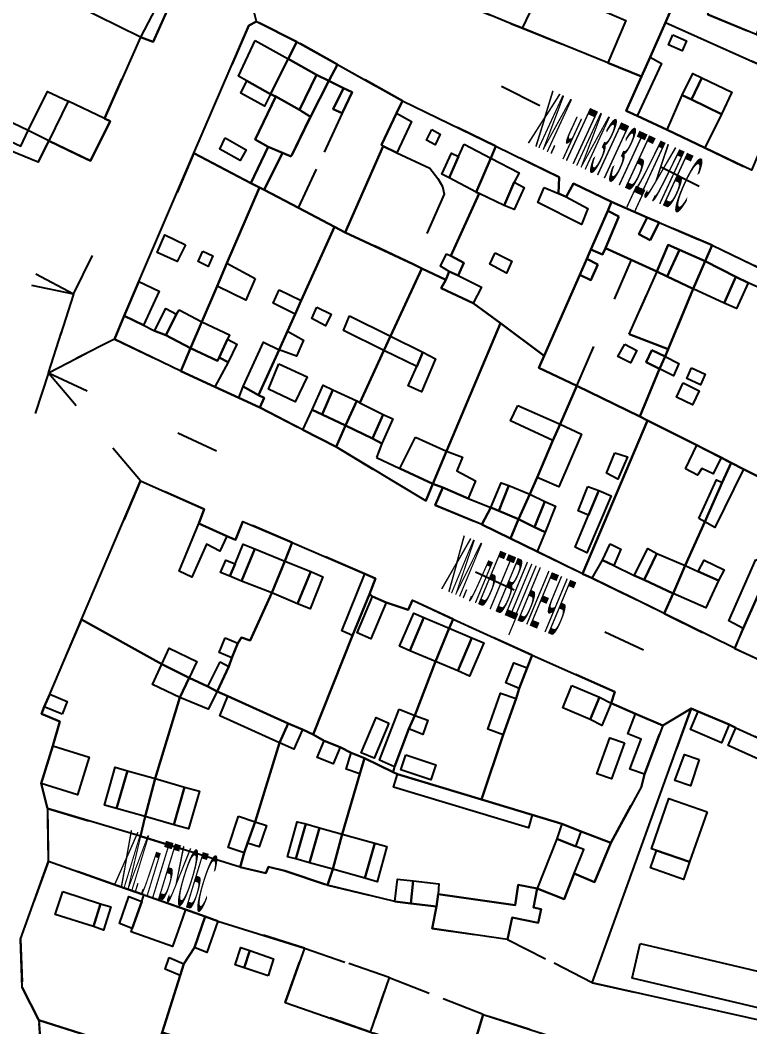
# Model space of a CAD drawing. Extents: x -14.1 to 15.6, y -19 to 8.9.
# Drawn here: x -2.913 to -1.209, y -5.529 to -3.178 of the extents above; entities that cross this region are included whole.
import ezdxf

# ---------------------------------------------------------------- set-up
doc = ezdxf.new("R2010")
doc.units = 0
doc.header["$MEASUREMENT"] = 0
doc.linetypes.add('DOT', pattern=[1, 0, -1])
doc.layers.get('0').update_dxf_attribs({"linetype": 'CONTINUOUS'})

msp = doc.modelspace()

# ---------------------------------------------------------------- linework, layer by layer
at = {"color": 7, "linetype": 'DOT'}
for points in [[(-7.6468, -1.2147), (-7.4498, -0.9497), (-6.9618, -1.6277), (-3.5678, -3.4087), (-2.7878, -3.8177), (-3.2878, -3.7167), (-3.4308, -3.6417), (-4.0238, -3.3067), (-4.0798, -3.2757), (-4.1278, -3.2497), (-4.1848, -3.2187), (-4.5728, -3.0057), (-5.5418, -2.4917), (-6.5918, -1.9387), (-7.1278, -1.6587)], [(-2.3988, -3.0257), (-2.3608, -3.1817), (-2.3788, -3.1907), (-2.5068, -3.4887), (-2.6358, -3.7887), (-2.6698, -3.8687), (-2.6928, -3.9227), (-2.8468, -4.0017), (-2.7878, -3.8177)], [(-1.4058, -3.1837), (-1.3728, -3.1077), (-1.3728, -3.0847), (-1.3488, -3.0967), (-1.3358, -3.0637), (-1.3608, -3.0547), (-1.3538, -3.0357), (-1.3418, -3.0097), (-1.3168, -3.0217), (-1.2638, -3.0477), (-1.3068, -3.1647), (-1.1938, -3.2117), (-1.0128, -3.2267), (-1.0428, -3.2937), (-1.0838, -3.2737), (-1.1028, -3.3127), (-1.1138, -3.3147)], [(-2.2668, -3.2287), (-2.1718, -3.2817), (-2.1918, -3.3197), (-2.2208, -3.3057), (-2.2868, -3.2687)], [(-2.1718, -3.2817), (-2.0198, -3.3667), (-2.0338, -3.3957), (-2.0688, -3.4697), (-2.0648, -3.4727), (-2.1538, -3.6737), (-2.1788, -3.6607), (-2.2628, -3.6167), (-2.1608, -3.3957), (-2.1378, -3.3467), (-2.1578, -3.3367), (-2.1918, -3.3197)], [(-2.1918, -3.3197), (-2.1578, -3.3367), (-2.1818, -3.3857), (-2.1608, -3.3957), (-2.2628, -3.6167), (-2.3428, -3.5747), (-2.2998, -3.4877), (-2.2798, -3.4967), (-2.2348, -3.4037)], [(-2.3158, -3.3567), (-2.2608, -3.3877), (-2.2348, -3.4037), (-2.2798, -3.4967), (-2.2998, -3.4877), (-2.3338, -3.4737), (-2.3638, -3.4567)], [(-1.4018, -3.4347), (-1.3668, -3.3537), (-1.3448, -3.3637), (-1.2748, -3.3977), (-1.3138, -3.4767)], [(-2.0648, -3.4727), (-2.0328, -3.4877), (-1.9558, -3.5237), (-1.9378, -3.5477), (-1.9268, -3.5667), (-1.9228, -3.5847), (-1.9948, -3.7477), (-2.1538, -3.6737)], [(-1.5318, -3.6027), (-1.4488, -3.6387), (-1.4678, -3.6777), (-1.4418, -3.6917), (-1.4208, -3.6507), (-1.2968, -3.7037), (-1.3128, -3.7407), (-1.3728, -3.7147), (-1.3998, -3.7027), (-1.4258, -3.7647), (-1.4858, -3.7377), (-1.5458, -3.7107), (-1.5148, -3.6367), (-1.5408, -3.6237)], [(-1.5798, -3.7137), (-1.5528, -3.7257), (-1.5458, -3.7107), (-1.4858, -3.7377), (-1.6128, -4.0317), (-1.7018, -3.9897), (-1.6888, -3.9617), (-1.6718, -3.9227), (-1.6058, -3.7727), (-1.5798, -3.7857), (-1.5638, -3.7487), (-1.5898, -3.7357)], [(-1.3128, -3.7407), (-1.2968, -3.7037), (-1.1088, -3.7947), (-1.1258, -3.8307), (-1.2128, -3.7917), (-1.2418, -3.7777)], [(-3.2878, -3.7167), (-2.7878, -3.8177), (-2.8468, -4.0017), (-3.1218, -4.8587), (-3.6528, -4.8097), (-3.5748, -4.6017), (-3.4278, -4.6397), (-3.3638, -4.4677), (-3.5048, -4.3807)], [(-1.4858, -3.7377), (-1.4258, -3.7647), (-1.4908, -3.9117), (-1.3998, -3.9467), (-1.4068, -3.9637), (-1.4378, -3.9487), (-1.4508, -3.9767), (-1.4198, -3.9927), (-1.4658, -4.1037), (-1.6128, -4.0317)], [(-1.4258, -3.7647), (-1.4018, -3.7767), (-1.3408, -3.8057), (-1.3998, -3.9467), (-1.4908, -3.9117)], [(-2.6698, -3.8687), (-2.6248, -3.8907), (-2.5988, -3.9037), (-2.5728, -3.9137), (-2.5148, -3.9437), (-2.5378, -3.9977), (-2.6928, -3.9227)], [(-2.5148, -3.9437), (-2.4518, -3.9737), (-2.4478, -3.9657), (-2.4268, -3.9767), (-2.4578, -4.0347), (-2.5378, -3.9977)], [(-2.6318, -4.2537), (-2.7698, -4.5777), (-2.8438, -4.7517), (-2.8568, -4.7817), (-2.8628, -4.7977), (-2.8198, -4.8157), (-2.8368, -4.8727), (-2.8638, -4.9607), (-2.8488, -5.0187), (-2.8468, -5.1417), (-2.9118, -5.3237), (-2.9078, -5.4367), (-2.8688, -5.5127), (-2.8608, -5.6207), (-2.9118, -5.6117), (-3.0158, -5.4377), (-3.0648, -5.3407), (-3.0918, -5.2677), (-3.1518, -5.3017), (-3.1218, -4.8587), (-2.8468, -4.0017)], [(-2.3918, -4.0337), (-2.3558, -4.0537), (-2.3428, -4.0597), (-2.3528, -4.0827), (-2.4018, -4.0597)], [(-2.2308, -4.0877), (-2.2078, -4.0987), (-2.1528, -4.1247), (-2.1748, -4.1747), (-2.2528, -4.1347)], [(-2.1528, -4.1247), (-2.0898, -4.1547), (-2.0678, -4.1667), (-2.0808, -4.1997), (-2.0258, -4.2247), (-1.9488, -4.2607), (-1.9658, -4.3007), (-2.1748, -4.1747)], [(-1.9258, -4.2697), (-1.8668, -4.2947), (-1.8138, -4.3157), (-1.8348, -4.3557), (-1.9438, -4.3107)], [(-1.8138, -4.3157), (-1.7948, -4.3237), (-1.7488, -4.3437), (-1.7678, -4.3887), (-1.8348, -4.3557)], [(-1.7488, -4.3437), (-1.7118, -4.3617), (-1.6868, -4.3737), (-1.7058, -4.4187), (-1.7678, -4.3887)], [(-1.3878, -4.5167), (-1.4088, -4.5637), (-1.5768, -4.4807), (-1.5768, -4.4807), (-1.5768, -4.4807), (-1.5528, -4.4387), (-1.5268, -4.4517), (-1.4788, -4.4747), (-1.4558, -4.4847)], [(-1.4118, -4.8247), (-1.3458, -4.7857), (-1.5768, -5.4257), (-1.7748, -5.3247), (-1.7638, -5.2737), (-1.7028, -5.2857), (-1.6958, -5.2537), (-1.7138, -5.2497), (-1.7058, -5.2057), (-1.6428, -5.2307), (-1.6188, -5.1707), (-1.5718, -5.1907), (-1.5338, -5.0987), (-1.4618, -4.9677), (-1.4548, -4.9387)], [(-2.2488, -5.3447), (-2.0508, -5.4137), (-2.0948, -5.5407), (-2.2938, -5.4717)], [(-2.0508, -5.4137), (-1.8318, -5.4997), (-1.8678, -5.6207), (-1.8908, -5.7627), (-1.9018, -5.8427), (-1.9098, -5.8787), (-2.3678, -5.7087), (-2.8608, -5.6207), (-2.8688, -5.5127), (-2.5998, -5.5987), (-2.5808, -5.5417), (-2.1398, -5.6737), (-2.0368, -5.7037), (-1.9928, -5.5757), (-2.0948, -5.5407)]]:
    msp.add_lwpolyline(points, close=True, dxfattribs=at)
for points in [[(-3.2268, -2.6277), (-2.3988, -3.0257), (-2.7878, -3.8177), (-3.5678, -3.4087)], [(-3.1618, -3.3907), (-2.8708, -3.5097), (-2.8458, -3.4597), (-2.7488, -3.5067), (-2.7028, -3.4137), (-2.7158, -3.4077), (-2.6318, -3.2177), (-2.6018, -3.2287), (-2.5468, -3.1047), (-2.5878, -3.0867), (-2.5988, -3.1057), (-2.6228, -3.0937), (-2.6008, -3.0557), (-2.8118, -2.9537), (-2.8328, -2.9937), (-2.8608, -2.9787), (-2.9378, -2.9377)], [(1.2472, -4.8637), (-2.3988, -3.0257)], [(-1.1088, -3.7947), (-1.2968, -3.7037), (-1.4208, -3.6507), (-1.4488, -3.6387), (-1.5318, -3.6027), (-1.6208, -3.5597), (-1.6378, -3.5907), (-1.6558, -3.5827), (-1.6538, -3.5447), (-1.8018, -3.4727), (-2.0198, -3.3667), (-2.1718, -3.2817), (-2.2668, -3.2287), (-2.3608, -3.1817), (-2.3988, -3.0257), (1.2472, -4.8637)], [(-1.9068, -3.1277), (-1.7678, -3.1857), (-1.7398, -3.1967), (-1.5408, -3.2777), (-1.4618, -3.3097), (-1.4978, -3.3897), (-1.4718, -3.4017), (-1.4018, -3.4347), (-1.3138, -3.4767), (-1.2048, -3.5287)], [(0.5372, -5.5787), (-2.8468, -4.0017), (-2.6928, -3.9227), (-2.5378, -3.9977), (-2.4578, -4.0347), (-2.4018, -4.0597), (-2.3528, -4.0827), (-2.2528, -4.1347), (-2.1748, -4.1747), (-1.9658, -4.3007), (-1.9488, -4.2607), (-1.9258, -4.2697), (-1.9438, -4.3107), (-1.8348, -4.3557), (-1.7678, -4.3887), (-1.7058, -4.4187), (-1.5998, -4.4707), (-1.5768, -4.4807), (-1.5768, -4.4807), (-1.4088, -4.5637), (-1.2448, -4.6447), (-1.1568, -4.6857)], [(-1.1058, -4.8917), (-1.2418, -4.8307), (-1.2568, -4.8227), (-1.3298, -4.7927), (-1.3458, -4.7857), (-1.4118, -4.8247), (-1.4758, -4.7977), (-1.5328, -4.7727), (-1.5238, -4.7467), (-1.7168, -4.6607), (-1.9018, -4.5767), (-1.9968, -4.5327), (-2.0068, -4.5547), (-2.0578, -4.5377), (-2.0898, -4.5237), (-2.0968, -4.5187), (-2.0968, -4.5187), (-2.0828, -4.4817), (-2.1078, -4.4707), (-2.2778, -4.3977), (-2.3928, -4.3487), (-2.4098, -4.3917), (-2.4298, -4.3827), (-2.4958, -4.3537), (-2.4828, -4.3197), (-2.6318, -4.2537), (-2.8468, -4.0017), (0.5372, -5.5787)], [(-1.7228, -5.5347), (-1.8318, -5.4997), (-2.0508, -5.4137), (-2.2488, -5.3447), (-2.4508, -5.2817), (-2.4808, -5.2707), (-2.5268, -5.2547), (-2.6238, -5.2207), (-2.6848, -5.1997), (-2.8468, -5.1417), (-2.8488, -5.0187), (-2.6318, -5.0837), (-2.3988, -5.1557), (-2.3388, -5.1697), (-2.3328, -5.1547), (-2.2948, -5.1647), (-2.1948, -5.1977), (-2.0378, -5.2357), (-2.0008, -5.2407), (-1.9408, -5.2477), (-1.9508, -5.2987), (-1.7748, -5.3247), (-1.5768, -5.4257), (-0.9788, -5.5597)]]:
    msp.add_lwpolyline(points, dxfattribs=at)
at = {"color": 7, "linetype": 'Continuous'}
for points in [[(-1.2588, -2.8957), (-1.1888, -2.9257), (-1.1618, -2.9407), (-1.1508, -3.0127), (-1.1178, -3.0277), (-1.1348, -3.0697), (-1.1588, -3.1277), (-1.1938, -3.2117), (-1.3068, -3.1647), (-1.2638, -3.0477), (-1.3168, -3.0217), (-1.3418, -3.0097), (-1.3228, -2.9697), (-1.2988, -2.9807)], [(-1.2588, -2.8957), (-1.1888, -2.9257), (-1.1618, -2.9407), (-1.1508, -3.0127), (-1.1178, -3.0277), (-1.1348, -3.0697), (-1.1588, -3.1277), (-1.1938, -3.2117), (-1.3068, -3.1647), (-1.2638, -3.0477), (-1.3168, -3.0217), (-1.3418, -3.0097), (-1.3228, -2.9697), (-1.2988, -2.9807)], [(-2.9378, -2.9377), (-2.8608, -2.9787), (-2.8328, -2.9937), (-2.8118, -2.9537), (-2.6008, -3.0557), (-2.6228, -3.0937), (-2.5988, -3.1057), (-2.5878, -3.0867), (-2.5468, -3.1047), (-2.6018, -3.2287), (-2.6318, -3.2177), (-2.7158, -3.4077), (-2.7028, -3.4137), (-2.7488, -3.5067), (-2.8458, -3.4597), (-2.8708, -3.5097), (-3.1618, -3.3907), (-3.0028, -3.0697)], [(-2.9378, -2.9377), (-2.8608, -2.9787), (-2.8328, -2.9937), (-2.8118, -2.9537), (-2.6008, -3.0557), (-2.6228, -3.0937), (-2.5988, -3.1057), (-2.5878, -3.0867), (-2.5468, -3.1047), (-2.6018, -3.2287), (-2.6318, -3.2177), (-2.7158, -3.4077), (-2.7028, -3.4137), (-2.7488, -3.5067), (-2.8458, -3.4597), (-2.8708, -3.5097), (-3.1618, -3.3907), (-3.0028, -3.0697)], [(-2.8328, -2.9937), (-2.6228, -3.0937), (-2.5988, -3.1057), (-2.5788, -3.1157), (-2.6318, -3.2177), (-2.8848, -3.0927), (-2.8688, -3.0617)], [(-1.5408, -3.2777), (-1.7398, -3.1967), (-1.6918, -3.0957), (-1.4988, -3.1787)], [(-2.5068, -3.4887), (-2.3788, -3.1907), (-2.3608, -3.1817), (-2.2668, -3.2287), (-2.2868, -3.2687), (-2.3278, -3.3507), (-2.3158, -3.3567), (-2.3638, -3.4567), (-2.3338, -3.4737), (-2.3738, -3.5587)], [(-2.5068, -3.4887), (-2.3788, -3.1907), (-2.3608, -3.1817), (-2.2668, -3.2287), (-2.2868, -3.2687), (-2.3278, -3.3507), (-2.3158, -3.3567), (-2.3638, -3.4567), (-2.3338, -3.4737), (-2.3738, -3.5587)], [(-1.4058, -3.1837), (-1.1138, -3.3147), (-1.2048, -3.5287), (-1.3138, -3.4767), (-1.4018, -3.4347), (-1.4718, -3.4017), (-1.4978, -3.3897), (-1.4618, -3.3097), (-1.4418, -3.2647)], [(-1.4058, -3.1837), (-1.1138, -3.3147), (-1.2048, -3.5287), (-1.3138, -3.4767), (-1.4018, -3.4347), (-1.4718, -3.4017), (-1.4978, -3.3897), (-1.4618, -3.3097), (-1.4418, -3.2647)], [(-1.3888, -3.2127), (-1.3568, -3.2267), (-1.3668, -3.2497), (-1.3988, -3.2357)], [(-2.3638, -3.2257), (-2.2868, -3.2687), (-2.3278, -3.3507), (-2.3838, -3.3197), (-2.4028, -3.3087)], [(-2.2668, -3.2287), (-2.1718, -3.2817), (-2.0198, -3.3667), (-2.0338, -3.3957), (-2.0688, -3.4697), (-2.0648, -3.4727), (-2.1538, -3.6737), (-2.1788, -3.6607), (-2.2628, -3.6167), (-2.3428, -3.5747), (-2.3538, -3.5687), (-2.3738, -3.5587), (-2.3338, -3.4737), (-2.3638, -3.4567), (-2.3158, -3.3567), (-2.3278, -3.3507), (-2.2868, -3.2687)], [(-2.2668, -3.2287), (-2.1718, -3.2817), (-2.0198, -3.3667), (-2.0338, -3.3957), (-2.0688, -3.4697), (-2.0648, -3.4727), (-2.1538, -3.6737), (-2.1788, -3.6607), (-2.2628, -3.6167), (-2.3428, -3.5747), (-2.3538, -3.5687), (-2.3738, -3.5587), (-2.3338, -3.4737), (-2.3638, -3.4567), (-2.3158, -3.3567), (-2.3278, -3.3507), (-2.2868, -3.2687)], [(-1.4718, -3.4017), (-1.4978, -3.3897), (-1.4618, -3.3097), (-1.4418, -3.2647), (-1.4148, -3.2797)], [(-2.2868, -3.2687), (-2.2208, -3.3057), (-2.2608, -3.3877), (-2.3158, -3.3567), (-2.3278, -3.3507)], [(-2.2208, -3.3057), (-2.1918, -3.3197), (-2.2348, -3.4037), (-2.2608, -3.3877)], [(-1.3208, -3.3127), (-1.3448, -3.3637), (-1.3668, -3.3537), (-1.3418, -3.3027)], [(-1.3208, -3.3127), (-1.2508, -3.3467), (-1.2748, -3.3977), (-1.3448, -3.3637)], [(-2.3278, -3.3507), (-2.3418, -3.3787), (-2.3978, -3.3487), (-2.3838, -3.3197)], [(-2.1578, -3.3367), (-2.1378, -3.3467), (-2.1608, -3.3957), (-2.1818, -3.3857)], [(-2.8008, -3.3677), (-2.8458, -3.4597), (-2.8938, -3.4357), (-2.8488, -3.3447)], [(-2.8458, -3.4597), (-2.7488, -3.5067), (-2.7028, -3.4137), (-2.7158, -3.4077), (-2.8008, -3.3677)], [(-2.0198, -3.3667), (-1.8018, -3.4727), (-1.8138, -3.5007), (-1.8478, -3.5797), (-1.8408, -3.5827), (-1.9068, -3.7287), (-1.8768, -3.7447), (-1.8898, -3.7747), (-1.9108, -3.7647), (-1.9188, -3.7847), (-1.9748, -3.7577), (-1.9948, -3.7477), (-2.1538, -3.6737), (-2.0648, -3.4727), (-2.0688, -3.4697), (-2.0338, -3.3957)], [(-2.0198, -3.3667), (-1.8018, -3.4727), (-1.8138, -3.5007), (-1.8478, -3.5797), (-1.8408, -3.5827), (-1.9068, -3.7287), (-1.8768, -3.7447), (-1.8898, -3.7747), (-1.9108, -3.7647), (-1.9188, -3.7847), (-1.9748, -3.7577), (-1.9948, -3.7477), (-2.1538, -3.6737), (-2.0648, -3.4727), (-2.0688, -3.4697), (-2.0338, -3.3957)], [(-2.8938, -3.4357), (-2.9648, -3.4027), (-2.9818, -3.4397), (-2.9108, -3.4727)], [(-2.0338, -3.3957), (-1.9988, -3.4147), (-2.0328, -3.4877), (-2.0648, -3.4727), (-2.0688, -3.4697)], [(-2.4338, -3.4527), (-2.3848, -3.4807), (-2.3988, -3.5057), (-2.4468, -3.4797)], [(-1.9518, -3.4337), (-1.9318, -3.4447), (-1.9438, -3.4697), (-1.9638, -3.4587)], [(-2.3338, -3.4737), (-2.2998, -3.4877), (-2.3428, -3.5747), (-2.3538, -3.5687), (-2.3738, -3.5587)], [(-1.8018, -3.4727), (-1.6538, -3.5447), (-1.6558, -3.5827), (-1.6378, -3.5907), (-1.6208, -3.5597), (-1.5318, -3.6027), (-1.5408, -3.6237), (-1.5798, -3.7137), (-1.5898, -3.7357), (-1.6058, -3.7727), (-1.6718, -3.9227), (-1.6888, -3.9617), (-1.7908, -3.8857), (-1.8548, -3.8387), (-1.9298, -3.8037), (-1.9188, -3.7847), (-1.9108, -3.7647), (-1.8898, -3.7747), (-1.8768, -3.7447), (-1.9068, -3.7287), (-1.8408, -3.5827), (-1.8478, -3.5797), (-1.8138, -3.5007)], [(-1.8018, -3.4727), (-1.6538, -3.5447), (-1.6558, -3.5827), (-1.6378, -3.5907), (-1.6208, -3.5597), (-1.5318, -3.6027), (-1.5408, -3.6237), (-1.5798, -3.7137), (-1.5898, -3.7357), (-1.6058, -3.7727), (-1.6718, -3.9227), (-1.6888, -3.9617), (-1.7908, -3.8857), (-1.8548, -3.8387), (-1.9298, -3.8037), (-1.9188, -3.7847), (-1.9108, -3.7647), (-1.8898, -3.7747), (-1.8768, -3.7447), (-1.9068, -3.7287), (-1.8408, -3.5827), (-1.8478, -3.5797), (-1.8138, -3.5007)], [(-1.8758, -3.4677), (-1.8138, -3.5007), (-1.8478, -3.5797), (-1.9108, -3.5467), (-1.8888, -3.4967)], [(-2.5068, -3.4887), (-2.3738, -3.5587), (-2.3538, -3.5687), (-2.4298, -3.7457), (-2.4528, -3.7997), (-2.4888, -3.8827), (-2.5148, -3.9437), (-2.5378, -3.9977), (-2.6928, -3.9227), (-2.6698, -3.8687), (-2.6358, -3.7887)], [(-2.5068, -3.4887), (-2.3738, -3.5587), (-2.3538, -3.5687), (-2.4298, -3.7457), (-2.4528, -3.7997), (-2.4888, -3.8827), (-2.5148, -3.9437), (-2.5378, -3.9977), (-2.6928, -3.9227), (-2.6698, -3.8687), (-2.6358, -3.7887)], [(-1.9108, -3.5467), (-1.9278, -3.5377), (-1.9058, -3.4887), (-1.8888, -3.4967)], [(-1.8138, -3.5007), (-1.7478, -3.5347), (-1.7588, -3.5567), (-1.7828, -3.6107), (-1.8408, -3.5827), (-1.8478, -3.5797)], [(-2.3538, -3.5687), (-2.3428, -3.5747), (-2.2628, -3.6167), (-2.1788, -3.6607), (-2.2568, -3.8327), (-2.2708, -3.8647), (-2.2888, -3.9047), (-2.3078, -3.9477), (-2.3558, -4.0537), (-2.3428, -4.0597), (-2.3528, -4.0827), (-2.4018, -4.0597), (-2.4578, -4.0347), (-2.5378, -3.9977), (-2.5148, -3.9437), (-2.4888, -3.8827), (-2.4528, -3.7997), (-2.4298, -3.7457)], [(-2.3538, -3.5687), (-2.3428, -3.5747), (-2.2628, -3.6167), (-2.1788, -3.6607), (-2.2568, -3.8327), (-2.2708, -3.8647), (-2.2888, -3.9047), (-2.3078, -3.9477), (-2.3558, -4.0537), (-2.3428, -4.0597), (-2.3528, -4.0827), (-2.4018, -4.0597), (-2.4578, -4.0347), (-2.5378, -3.9977), (-2.5148, -3.9437), (-2.4888, -3.8827), (-2.4528, -3.7997), (-2.4298, -3.7457)], [(-1.7828, -3.6107), (-1.7588, -3.5567), (-1.7358, -3.5687), (-1.7588, -3.6207)], [(-1.6888, -3.5687), (-1.6558, -3.5827), (-1.6378, -3.5907), (-1.5868, -3.6177), (-1.6018, -3.6557), (-1.7038, -3.6037)], [(-1.5318, -3.6027), (-1.4488, -3.6387), (-1.4208, -3.6507), (-1.2968, -3.7037), (-1.3128, -3.7407), (-1.3408, -3.8057), (-1.3998, -3.9467), (-1.4068, -3.9637), (-1.4198, -3.9927), (-1.4658, -4.1037), (-1.6128, -4.0317), (-1.7018, -3.9897), (-1.6888, -3.9617), (-1.6718, -3.9227), (-1.6058, -3.7727), (-1.5898, -3.7357), (-1.5798, -3.7137), (-1.5408, -3.6237)], [(-1.5318, -3.6027), (-1.4488, -3.6387), (-1.4208, -3.6507), (-1.2968, -3.7037), (-1.3128, -3.7407), (-1.3408, -3.8057), (-1.3998, -3.9467), (-1.4068, -3.9637), (-1.4198, -3.9927), (-1.4658, -4.1037), (-1.6128, -4.0317), (-1.7018, -3.9897), (-1.6888, -3.9617), (-1.6718, -3.9227), (-1.6058, -3.7727), (-1.5898, -3.7357), (-1.5798, -3.7137), (-1.5408, -3.6237)], [(-1.5148, -3.6367), (-1.5458, -3.7107), (-1.5528, -3.7257), (-1.5798, -3.7137), (-1.5408, -3.6237)], [(-1.4418, -3.6917), (-1.4678, -3.6777), (-1.4488, -3.6387), (-1.4208, -3.6507)], [(-2.1788, -3.6607), (-2.1538, -3.6737), (-1.9948, -3.7477), (-1.9748, -3.7577), (-2.0478, -3.9157), (-2.0638, -3.9497), (-2.1198, -4.0717), (-2.1268, -4.0667), (-2.1528, -4.1247), (-2.1748, -4.1747), (-2.2528, -4.1347), (-2.3528, -4.0827), (-2.3428, -4.0597), (-2.3558, -4.0537), (-2.3078, -3.9477), (-2.2888, -3.9047), (-2.2708, -3.8647), (-2.2568, -3.8327)], [(-2.1788, -3.6607), (-2.1538, -3.6737), (-1.9948, -3.7477), (-1.9748, -3.7577), (-2.0478, -3.9157), (-2.0638, -3.9497), (-2.1198, -4.0717), (-2.1268, -4.0667), (-2.1528, -4.1247), (-2.1748, -4.1747), (-2.2528, -4.1347), (-2.3528, -4.0827), (-2.3428, -4.0597), (-2.3558, -4.0537), (-2.3078, -3.9477), (-2.2888, -3.9047), (-2.2708, -3.8647), (-2.2568, -3.8327)], [(-2.5268, -3.7027), (-2.5458, -3.7417), (-2.5928, -3.7207), (-2.5748, -3.6797)], [(-1.2968, -3.7037), (-1.1088, -3.7947), (-1.0538, -3.8217), (-0.9958, -3.8467), (-1.0498, -3.9577), (-1.1758, -4.2407), (-1.1798, -4.2487), (-1.2238, -4.2267), (-1.2528, -4.2117), (-1.2758, -4.1997), (-1.3748, -4.1497), (-1.4478, -4.1127), (-1.4658, -4.1037), (-1.4198, -3.9927), (-1.4068, -3.9637), (-1.3998, -3.9467), (-1.3408, -3.8057), (-1.3128, -3.7407)], [(-1.2968, -3.7037), (-1.1088, -3.7947), (-1.0538, -3.8217), (-0.9958, -3.8467), (-1.0498, -3.9577), (-1.1758, -4.2407), (-1.1798, -4.2487), (-1.2238, -4.2267), (-1.2528, -4.2117), (-1.2758, -4.1997), (-1.3748, -4.1497), (-1.4478, -4.1127), (-1.4658, -4.1037), (-1.4198, -3.9927), (-1.4068, -3.9637), (-1.3998, -3.9467), (-1.3408, -3.8057), (-1.3128, -3.7407)], [(-1.4018, -3.7767), (-1.4258, -3.7647), (-1.3998, -3.7027), (-1.3728, -3.7147)], [(-2.4858, -3.7177), (-2.4628, -3.7287), (-2.4738, -3.7537), (-2.4968, -3.7417)], [(-1.9168, -3.7237), (-1.9068, -3.7287), (-1.8768, -3.7447), (-1.8898, -3.7747), (-1.9108, -3.7647), (-1.9308, -3.7527)], [(-1.8038, -3.7217), (-1.7648, -3.7407), (-1.7768, -3.7687), (-1.8158, -3.7477)], [(-1.5638, -3.7487), (-1.5798, -3.7857), (-1.6058, -3.7727), (-1.5898, -3.7357)], [(-1.3728, -3.7147), (-1.3128, -3.7407), (-1.3408, -3.8057), (-1.4018, -3.7767)], [(-2.3638, -3.7817), (-2.3858, -3.8317), (-2.4528, -3.7997), (-2.4298, -3.7457)], [(-1.9748, -3.7577), (-1.9188, -3.7847), (-1.9298, -3.8037), (-1.8548, -3.8387), (-1.7908, -3.8857), (-1.9168, -4.1847), (-1.9488, -4.2607), (-1.9658, -4.3007), (-2.1748, -4.1747), (-2.1528, -4.1247), (-2.1268, -4.0667), (-2.1198, -4.0717), (-2.0638, -3.9497), (-2.0478, -3.9157)], [(-1.9748, -3.7577), (-1.9188, -3.7847), (-1.9298, -3.8037), (-1.8548, -3.8387), (-1.7908, -3.8857), (-1.9168, -4.1847), (-1.9488, -4.2607), (-1.9658, -4.3007), (-2.1748, -4.1747), (-2.1528, -4.1247), (-2.1268, -4.0667), (-2.1198, -4.0717), (-2.0638, -3.9497), (-2.0478, -3.9157)], [(-1.3128, -3.7407), (-1.2418, -3.7777), (-1.2688, -3.8387), (-1.3408, -3.8057)], [(-1.9108, -3.7647), (-1.8898, -3.7747), (-1.8358, -3.8017), (-1.8548, -3.8387), (-1.9298, -3.8037), (-1.9188, -3.7847)], [(-1.2418, -3.7777), (-1.2128, -3.7917), (-1.2398, -3.8517), (-1.2688, -3.8387)], [(-2.6248, -3.8907), (-2.6698, -3.8687), (-2.6358, -3.7887), (-2.5878, -3.8107)], [(-2.3078, -3.8077), (-2.2568, -3.8327), (-2.2708, -3.8647), (-2.3218, -3.8387)], [(-2.5728, -3.9137), (-2.5988, -3.9037), (-2.5728, -3.8517), (-2.5478, -3.8647)], [(-2.5418, -3.8547), (-2.4888, -3.8827), (-2.5148, -3.9437), (-2.5728, -3.9137), (-2.5478, -3.8647)], [(-2.2198, -3.8487), (-2.1868, -3.8647), (-2.1998, -3.8917), (-2.2318, -3.8747)], [(-2.1438, -3.8687), (-2.0478, -3.9157), (-2.0638, -3.9497), (-2.1578, -3.9027)], [(-2.4888, -3.8827), (-2.4238, -3.9127), (-2.4288, -3.9227), (-2.4478, -3.9657), (-2.4518, -3.9737), (-2.5148, -3.9437)], [(-1.7908, -3.8857), (-1.6888, -3.9617), (-1.7018, -3.9897), (-1.6128, -4.0317), (-1.6518, -4.1217), (-1.6688, -4.1597), (-1.7058, -4.2457), (-1.7228, -4.2847), (-1.7488, -4.3437), (-1.7678, -4.3887), (-1.8348, -4.3557), (-1.9438, -4.3107), (-1.9258, -4.2697), (-1.9488, -4.2607), (-1.9168, -4.1847)], [(-1.7908, -3.8857), (-1.6888, -3.9617), (-1.7018, -3.9897), (-1.6128, -4.0317), (-1.6518, -4.1217), (-1.6688, -4.1597), (-1.7058, -4.2457), (-1.7228, -4.2847), (-1.7488, -4.3437), (-1.7678, -4.3887), (-1.8348, -4.3557), (-1.9438, -4.3107), (-1.9258, -4.2697), (-1.9488, -4.2607), (-1.9168, -4.1847)], [(-2.4268, -3.9767), (-2.4478, -3.9657), (-2.4288, -3.9227), (-2.4068, -3.9347)], [(-2.3078, -3.9477), (-2.2888, -3.9047), (-2.2508, -3.9257), (-2.2678, -3.9627)], [(-2.0478, -3.9157), (-1.9728, -3.9537), (-1.9868, -3.9867), (-2.0638, -3.9497)], [(-2.3918, -4.0337), (-2.3448, -3.9297), (-2.3078, -3.9477), (-2.3558, -4.0537)], [(-1.5008, -3.9347), (-1.4728, -3.9497), (-1.4878, -3.9787), (-1.5168, -3.9637)], [(-1.4378, -3.9487), (-1.4068, -3.9637), (-1.4198, -3.9927), (-1.4508, -3.9767)], [(-1.9728, -3.9537), (-1.9428, -3.9687), (-1.9758, -4.0457), (-2.0068, -4.0317), (-1.9868, -3.9867)], [(-1.4068, -3.9637), (-1.3748, -3.9797), (-1.3868, -4.0087), (-1.4198, -3.9927)], [(-2.3088, -3.9807), (-2.2428, -4.0107), (-2.2708, -4.0697), (-2.3328, -4.0397)], [(-1.3448, -3.9897), (-1.3128, -4.0047), (-1.3238, -4.0297), (-1.3558, -4.0147)], [(-2.2078, -4.0987), (-2.2308, -4.0877), (-2.2048, -4.0307), (-2.1828, -4.0417)], [(-2.1828, -4.0417), (-2.1268, -4.0667), (-2.1528, -4.1247), (-2.2078, -4.0987)], [(-1.6128, -4.0317), (-1.4658, -4.1037), (-1.4478, -4.1127), (-1.5998, -4.4707), (-1.7058, -4.4187), (-1.7678, -4.3887), (-1.7488, -4.3437), (-1.7228, -4.2847), (-1.7058, -4.2457), (-1.6688, -4.1597), (-1.6518, -4.1217)], [(-1.6128, -4.0317), (-1.4658, -4.1037), (-1.4478, -4.1127), (-1.5998, -4.4707), (-1.7058, -4.4187), (-1.7678, -4.3887), (-1.7488, -4.3437), (-1.7228, -4.2847), (-1.7058, -4.2457), (-1.6688, -4.1597), (-1.6518, -4.1217)], [(-1.3648, -4.0247), (-1.3268, -4.0437), (-1.3428, -4.0767), (-1.3798, -4.0587)], [(-2.1268, -4.0667), (-2.1198, -4.0717), (-2.0648, -4.0987), (-2.0898, -4.1547), (-2.1528, -4.1247)], [(-1.7508, -4.0777), (-1.6518, -4.1217), (-1.6688, -4.1597), (-1.7678, -4.1137)], [(-2.0648, -4.0987), (-2.0428, -4.1087), (-2.0678, -4.1667), (-2.0898, -4.1547)], [(-1.4478, -4.1127), (-1.3748, -4.1497), (-1.3328, -4.1707), (-1.2528, -4.2117), (-1.2738, -4.2577), (-1.3138, -4.3497), (-1.3598, -4.4517), (-1.3878, -4.5167), (-1.4088, -4.5637), (-1.5768, -4.4807), (-1.5998, -4.4707)], [(-1.4478, -4.1127), (-1.3748, -4.1497), (-1.3328, -4.1707), (-1.2528, -4.2117), (-1.2738, -4.2577), (-1.3138, -4.3497), (-1.3598, -4.4517), (-1.3878, -4.5167), (-1.4088, -4.5637), (-1.5768, -4.4807), (-1.5998, -4.4707)], [(-1.6518, -4.1217), (-1.6018, -4.1447), (-1.6548, -4.2677), (-1.7058, -4.2457), (-1.6688, -4.1597)], [(-1.9898, -4.1517), (-1.9168, -4.1847), (-1.9488, -4.2607), (-2.0258, -4.2247)], [(-1.3588, -4.2257), (-1.3328, -4.1707), (-1.2758, -4.1997), (-1.2948, -4.2377), (-1.3208, -4.2247), (-1.3308, -4.2407)], [(-1.9168, -4.1847), (-1.8798, -4.1987), (-1.8928, -4.2307), (-1.8498, -4.2537), (-1.8668, -4.2947), (-1.9258, -4.2697), (-1.9488, -4.2607)], [(-1.5238, -4.1887), (-1.4948, -4.1977), (-1.5168, -4.2497), (-1.5438, -4.2357)], [(-1.2528, -4.2117), (-1.2238, -4.2267), (-1.1798, -4.2487), (-1.1758, -4.2407), (-1.0838, -4.2837), (-1.1188, -4.3597), (-1.1608, -4.4557), (-1.2248, -4.5987), (-1.2448, -4.6447), (-1.4088, -4.5637), (-1.3878, -4.5167), (-1.3598, -4.4517), (-1.3138, -4.3497), (-1.2738, -4.2577)], [(-1.2528, -4.2117), (-1.2238, -4.2267), (-1.1798, -4.2487), (-1.1758, -4.2407), (-1.0838, -4.2837), (-1.1188, -4.3597), (-1.1608, -4.4557), (-1.2248, -4.5987), (-1.2448, -4.6447), (-1.4088, -4.5637), (-1.3878, -4.5167), (-1.3598, -4.4517), (-1.3138, -4.3497), (-1.2738, -4.2577)], [(-1.2528, -4.2117), (-1.2238, -4.2267), (-1.2908, -4.3627), (-1.3138, -4.3497), (-1.2738, -4.2577)], [(-2.6318, -4.2537), (-2.4828, -4.3197), (-2.4958, -4.3537), (-2.4298, -4.3827), (-2.4098, -4.3917), (-2.3928, -4.3487), (-2.2778, -4.3977), (-2.2948, -4.4417), (-2.3248, -4.5157), (-2.3758, -4.6267), (-2.3958, -4.6197), (-2.4048, -4.6327), (-2.4188, -4.6667), (-2.4258, -4.6877), (-2.4528, -4.7457), (-2.4748, -4.7337), (-2.5178, -4.7137), (-2.5818, -4.6817), (-2.7698, -4.5777)], [(-2.6318, -4.2537), (-2.4828, -4.3197), (-2.4958, -4.3537), (-2.4298, -4.3827), (-2.4098, -4.3917), (-2.3928, -4.3487), (-2.2778, -4.3977), (-2.2948, -4.4417), (-2.3248, -4.5157), (-2.3758, -4.6267), (-2.3958, -4.6197), (-2.4048, -4.6327), (-2.4188, -4.6667), (-2.4258, -4.6877), (-2.4528, -4.7457), (-2.4748, -4.7337), (-2.5178, -4.7137), (-2.5818, -4.6817), (-2.7698, -4.5777)], [(-1.3278, -4.3417), (-1.2868, -4.2517), (-1.2738, -4.2577), (-1.3138, -4.3497)], [(-1.7718, -4.2647), (-1.7948, -4.3237), (-1.8138, -4.3157), (-1.7898, -4.2587)], [(-1.7718, -4.2647), (-1.7228, -4.2847), (-1.7488, -4.3437), (-1.7948, -4.3237)], [(-1.5618, -4.2767), (-1.5328, -4.2887), (-1.5898, -4.4217), (-1.6168, -4.4087), (-1.5858, -4.3337)], [(-1.5868, -4.2667), (-1.5618, -4.2767), (-1.5858, -4.3337), (-1.6098, -4.3237)], [(-1.7228, -4.2847), (-1.6878, -4.3017), (-1.7118, -4.3617), (-1.7488, -4.3437)], [(-1.6878, -4.3017), (-1.6628, -4.3127), (-1.6868, -4.3737), (-1.7118, -4.3617)], [(-2.4958, -4.3537), (-2.4298, -4.3827), (-2.4468, -4.4177), (-2.4778, -4.4017), (-2.5118, -4.4787), (-2.5418, -4.4647)], [(-1.1188, -4.3597), (-1.0478, -4.3927), (-1.0338, -4.4007), (-1.1068, -4.5607), (-1.1008, -4.5647), (-1.0808, -4.5747), (-1.0368, -4.5957), (-1.0708, -4.6677), (-1.0928, -4.7157), (-1.1568, -4.6857), (-1.2438, -4.6457), (-1.2248, -4.5987), (-1.1608, -4.4557)], [(-1.1188, -4.3597), (-1.0478, -4.3927), (-1.0338, -4.4007), (-1.1068, -4.5607), (-1.1008, -4.5647), (-1.0808, -4.5747), (-1.0368, -4.5957), (-1.0708, -4.6677), (-1.0928, -4.7157), (-1.1568, -4.6857), (-1.2438, -4.6457), (-1.2248, -4.5987), (-1.1608, -4.4557)], [(-2.2778, -4.3977), (-2.1078, -4.4707), (-2.0828, -4.4817), (-2.0968, -4.5187), (-2.1368, -4.6147), (-2.2288, -4.8457), (-2.2538, -4.8347), (-2.2868, -4.8207), (-2.4278, -4.7567), (-2.4528, -4.7457), (-2.4258, -4.6877), (-2.4188, -4.6667), (-2.4048, -4.6327), (-2.3958, -4.6197), (-2.3758, -4.6267), (-2.3248, -4.5157), (-2.2948, -4.4417)], [(-2.2778, -4.3977), (-2.1078, -4.4707), (-2.0828, -4.4817), (-2.0968, -4.5187), (-2.1368, -4.6147), (-2.2288, -4.8457), (-2.2538, -4.8347), (-2.2868, -4.8207), (-2.4278, -4.7567), (-2.4528, -4.7457), (-2.4258, -4.6877), (-2.4188, -4.6667), (-2.4048, -4.6327), (-2.3958, -4.6197), (-2.3758, -4.6267), (-2.3248, -4.5157), (-2.2948, -4.4417)], [(-2.3648, -4.4127), (-2.3958, -4.4877), (-2.4228, -4.4767), (-2.4108, -4.4477), (-2.3918, -4.4017)], [(-2.3648, -4.4127), (-2.2948, -4.4417), (-2.3248, -4.5157), (-2.3958, -4.4877)], [(-1.5348, -4.4007), (-1.5098, -4.4137), (-1.5268, -4.4517), (-1.5528, -4.4387)], [(-1.4558, -4.4847), (-1.4788, -4.4747), (-1.4468, -4.4117), (-1.4258, -4.4237)], [(-2.4108, -4.4477), (-2.4228, -4.4767), (-2.4448, -4.4677), (-2.4328, -4.4387)], [(-2.2948, -4.4417), (-2.2338, -4.4657), (-2.2648, -4.5407), (-2.3248, -4.5157)], [(-1.4258, -4.4237), (-1.3598, -4.4517), (-1.3878, -4.5167), (-1.4558, -4.4847)], [(-1.2818, -4.4867), (-1.3298, -4.4657), (-1.3158, -4.4387), (-1.2688, -4.4617)], [(-1.1948, -4.4377), (-1.1608, -4.4557), (-1.2248, -4.5987), (-1.2578, -4.5807)], [(-2.2648, -4.5407), (-2.2338, -4.4657), (-2.2058, -4.4777), (-2.2358, -4.5527)], [(-1.3598, -4.4517), (-1.3298, -4.4657), (-1.2818, -4.4867), (-1.3118, -4.5507), (-1.3878, -4.5167)], [(-2.1078, -4.4707), (-2.0828, -4.4817), (-2.0968, -4.5187), (-2.1368, -4.6147), (-2.1618, -4.6037)], [(-2.0968, -4.5187), (-2.0968, -4.5187), (-2.0898, -4.5237), (-2.0578, -4.5377), (-2.0068, -4.5547), (-1.9968, -4.5327), (-1.9018, -4.5767), (-1.9108, -4.5977), (-1.9428, -4.6757), (-1.9908, -4.8017), (-2.0048, -4.8327), (-2.0388, -4.9217), (-2.0418, -4.9337), (-2.1088, -4.9017), (-2.1398, -4.8887), (-2.1658, -4.8757), (-2.2028, -4.8607), (-2.2288, -4.8457), (-2.1368, -4.6147)], [(-2.0968, -4.5187), (-2.0968, -4.5187), (-2.0898, -4.5237), (-2.0578, -4.5377), (-2.0068, -4.5547), (-1.9968, -4.5327), (-1.9018, -4.5767), (-1.9108, -4.5977), (-1.9428, -4.6757), (-1.9908, -4.8017), (-2.0048, -4.8327), (-2.0388, -4.9217), (-2.0418, -4.9337), (-2.1088, -4.9017), (-2.1398, -4.8887), (-2.1658, -4.8757), (-2.2028, -4.8607), (-2.2288, -4.8457), (-2.1368, -4.6147)], [(-2.0898, -4.5237), (-2.0578, -4.5377), (-2.0938, -4.6227), (-2.1258, -4.6087)], [(-2.6318, -5.0837), (-2.8488, -5.0187), (-2.8638, -4.9607), (-2.8368, -4.8727), (-2.8198, -4.8157), (-2.8628, -4.7977), (-2.8568, -4.7817), (-2.8438, -4.7517), (-2.7698, -4.5777), (-2.5818, -4.6817), (-2.5178, -4.7137), (-2.5178, -4.7137), (-2.5398, -4.7597), (-2.5978, -4.9487), (-2.6208, -5.0377)], [(-2.6318, -5.0837), (-2.8488, -5.0187), (-2.8638, -4.9607), (-2.8368, -4.8727), (-2.8198, -4.8157), (-2.8628, -4.7977), (-2.8568, -4.7817), (-2.8438, -4.7517), (-2.7698, -4.5777), (-2.5818, -4.6817), (-2.5178, -4.7137), (-2.5178, -4.7137), (-2.5398, -4.7597), (-2.5978, -4.9487), (-2.6208, -5.0377)], [(-1.9018, -4.5767), (-1.7168, -4.6607), (-1.7288, -4.6907), (-1.7478, -4.7387), (-1.7548, -4.7617), (-1.7848, -4.8467), (-1.8358, -4.9977), (-2.0318, -4.9387), (-2.0418, -4.9337), (-2.0388, -4.9217), (-2.0048, -4.8327), (-1.9908, -4.8017), (-1.9428, -4.6757), (-1.9108, -4.5977)], [(-1.9018, -4.5767), (-1.7168, -4.6607), (-1.7288, -4.6907), (-1.7478, -4.7387), (-1.7548, -4.7617), (-1.7848, -4.8467), (-1.8358, -4.9977), (-2.0318, -4.9387), (-2.0418, -4.9337), (-2.0388, -4.9217), (-2.0048, -4.8327), (-1.9908, -4.8017), (-1.9428, -4.6757), (-1.9108, -4.5977)], [(-1.9698, -4.5727), (-2.0028, -4.6507), (-2.0268, -4.6397), (-1.9938, -4.5627)], [(-1.9698, -4.5727), (-1.9108, -4.5977), (-1.9428, -4.6757), (-2.0028, -4.6507)], [(-1.9108, -4.5977), (-1.8578, -4.6207), (-1.8908, -4.6977), (-1.9428, -4.6757)], [(-2.4338, -4.6207), (-2.4048, -4.6327), (-2.4188, -4.6667), (-2.4478, -4.6547)], [(-1.8908, -4.6977), (-1.8578, -4.6207), (-1.8298, -4.6317), (-1.8638, -4.7097)], [(-2.5178, -4.7137), (-2.5818, -4.6817), (-2.5648, -4.6447), (-2.4998, -4.6757)], [(-2.4458, -4.6767), (-2.4258, -4.6877), (-2.4528, -4.7457), (-2.4748, -4.7337)], [(-1.7168, -4.6607), (-1.5238, -4.7467), (-1.5328, -4.7727), (-1.4758, -4.7977), (-1.4118, -4.8247), (-1.4548, -4.9387), (-1.4618, -4.9677), (-1.5338, -5.0987), (-1.6028, -5.0727), (-1.6478, -5.0547), (-1.7168, -5.0337), (-1.8358, -4.9977), (-1.7848, -4.8467), (-1.7548, -4.7617), (-1.7478, -4.7387), (-1.7288, -4.6907)], [(-1.7168, -4.6607), (-1.5238, -4.7467), (-1.5328, -4.7727), (-1.4758, -4.7977), (-1.4118, -4.8247), (-1.4548, -4.9387), (-1.4618, -4.9677), (-1.5338, -5.0987), (-1.6028, -5.0727), (-1.6478, -5.0547), (-1.7168, -5.0337), (-1.8358, -4.9977), (-1.7848, -4.8467), (-1.7548, -4.7617), (-1.7478, -4.7387), (-1.7288, -4.6907)], [(-2.5818, -4.6817), (-2.5178, -4.7137), (-2.5398, -4.7597), (-2.6038, -4.7297)], [(-1.7288, -4.6907), (-1.7478, -4.7387), (-1.7788, -4.7257), (-1.7598, -4.6787)], [(-2.5178, -4.7137), (-2.4748, -4.7337), (-2.4528, -4.7457), (-2.4278, -4.7567), (-2.2868, -4.8207), (-2.3068, -4.8657), (-2.3638, -5.0497), (-2.3818, -5.0997), (-2.3898, -5.1227), (-2.3988, -5.1557), (-2.6318, -5.0837), (-2.6208, -5.0377), (-2.5978, -4.9487), (-2.5398, -4.7597)], [(-2.5178, -4.7137), (-2.4748, -4.7337), (-2.4528, -4.7457), (-2.4278, -4.7567), (-2.2868, -4.8207), (-2.3068, -4.8657), (-2.3638, -5.0497), (-2.3818, -5.0997), (-2.3898, -5.1227), (-2.3988, -5.1557), (-2.6318, -5.0837), (-2.6208, -5.0377), (-2.5978, -4.9487), (-2.5398, -4.7597)], [(-2.5178, -4.7137), (-2.4748, -4.7337), (-2.4528, -4.7457), (-2.4738, -4.7867), (-2.5398, -4.7597)], [(-1.6248, -4.7317), (-1.5598, -4.7587), (-1.5818, -4.8107), (-1.6458, -4.7837)], [(-2.8148, -4.7987), (-2.8568, -4.7817), (-2.8438, -4.7517), (-2.8028, -4.7687)], [(-2.4278, -4.7567), (-2.2868, -4.8207), (-2.3068, -4.8657), (-2.4468, -4.8027)], [(-1.7548, -4.7617), (-1.7848, -4.8467), (-1.8208, -4.8337), (-1.7908, -4.7497)], [(-1.5818, -4.8107), (-1.5598, -4.7587), (-1.5328, -4.7727), (-1.5548, -4.8247)], [(-2.0278, -4.7867), (-1.9908, -4.8017), (-2.0048, -4.8327), (-2.0388, -4.9217), (-2.0738, -4.9057)], [(-1.3298, -4.7927), (-1.2568, -4.8227), (-1.2748, -4.8657), (-1.3478, -4.8347)], [(-2.0518, -4.8197), (-2.0858, -4.9017), (-2.1168, -4.8887), (-2.0818, -4.8067)], [(-1.9908, -4.8017), (-1.9608, -4.8127), (-1.9728, -4.8457), (-2.0048, -4.8327)], [(-1.4118, -4.8247), (-1.4548, -4.9387), (-1.4888, -4.9267), (-1.4628, -4.8567), (-1.4938, -4.8447), (-1.4758, -4.7977)], [(-2.1948, -5.1977), (-2.2948, -5.1647), (-2.3328, -5.1547), (-2.3388, -5.1697), (-2.3988, -5.1557), (-2.3898, -5.1227), (-2.3898, -5.1227), (-2.3818, -5.0997), (-2.3638, -5.0497), (-2.3068, -4.8657), (-2.2868, -4.8207), (-2.2538, -4.8347), (-2.2288, -4.8457), (-2.2028, -4.8607), (-2.1658, -4.8757), (-2.1398, -4.8887), (-2.1088, -4.9017), (-2.1198, -4.9377), (-2.1608, -5.0787), (-2.1828, -5.1607)], [(-2.1948, -5.1977), (-2.2948, -5.1647), (-2.3328, -5.1547), (-2.3388, -5.1697), (-2.3988, -5.1557), (-2.3898, -5.1227), (-2.3898, -5.1227), (-2.3818, -5.0997), (-2.3638, -5.0497), (-2.3068, -4.8657), (-2.2868, -4.8207), (-2.2538, -4.8347), (-2.2288, -4.8457), (-2.2028, -4.8607), (-2.1658, -4.8757), (-2.1398, -4.8887), (-2.1088, -4.9017), (-2.1198, -4.9377), (-2.1608, -5.0787), (-2.1828, -5.1607)], [(-2.3068, -4.8657), (-2.2868, -4.8207), (-2.2538, -4.8347), (-2.2738, -4.8807)], [(-1.2418, -4.8307), (-1.1058, -4.8917), (-1.1248, -4.9327), (-1.2598, -4.8717)], [(-2.2028, -4.8607), (-2.1658, -4.8757), (-2.1818, -4.9147), (-2.2188, -4.8997)], [(-1.5018, -4.8657), (-1.5318, -4.9497), (-1.5658, -4.9377), (-1.5358, -4.8537)], [(-2.8638, -4.9607), (-2.8368, -4.8727), (-2.7518, -4.8987), (-2.7788, -4.9867)], [(-2.1398, -4.8887), (-2.1088, -4.9017), (-2.1198, -4.9377), (-2.1518, -4.9267)], [(-2.1088, -4.9017), (-2.0418, -4.9337), (-2.0318, -4.9387), (-1.8358, -4.9977), (-1.7168, -5.0337), (-1.6478, -5.0547), (-1.6028, -5.0727), (-1.5338, -5.0987), (-1.5718, -5.1907), (-1.6188, -5.1707), (-1.6428, -5.2307), (-1.7058, -5.2057), (-1.7498, -5.1967), (-1.7568, -5.2447), (-1.9368, -5.2187), (-1.9408, -5.2477), (-2.0008, -5.2407), (-2.0378, -5.2357), (-2.1948, -5.1977), (-2.1828, -5.1607), (-2.1608, -5.0787), (-2.1198, -4.9377)], [(-2.1088, -4.9017), (-2.0418, -4.9337), (-2.0318, -4.9387), (-1.8358, -4.9977), (-1.7168, -5.0337), (-1.6478, -5.0547), (-1.6028, -5.0727), (-1.5338, -5.0987), (-1.5718, -5.1907), (-1.6188, -5.1707), (-1.6428, -5.2307), (-1.7058, -5.2057), (-1.7498, -5.1967), (-1.7568, -5.2447), (-1.9368, -5.2187), (-1.9408, -5.2477), (-2.0008, -5.2407), (-2.0378, -5.2357), (-2.1948, -5.1977), (-2.1828, -5.1607), (-2.1608, -5.0787), (-2.1198, -4.9377)], [(-2.0118, -4.8937), (-1.9418, -4.9167), (-1.9538, -4.9517), (-2.0238, -4.9287)], [(-1.3268, -4.9047), (-1.3478, -4.9657), (-1.3838, -4.9537), (-1.3618, -4.8927)], [(-2.6618, -4.9307), (-2.6878, -5.0187), (-2.7158, -5.0107), (-2.6908, -4.9227)], [(-2.6618, -4.9307), (-2.5978, -4.9487), (-2.6208, -5.0377), (-2.6878, -5.0187)], [(-2.5978, -4.9487), (-2.5288, -4.9687), (-2.5538, -5.0567), (-2.6208, -5.0377)], [(-2.0318, -4.9387), (-1.8358, -4.9977), (-1.7168, -5.0337), (-1.7258, -5.0637), (-2.0408, -4.9687)], [(-2.5538, -5.0567), (-2.5288, -4.9687), (-2.4938, -4.9787), (-2.5198, -5.0667)], [(-1.3088, -5.0267), (-1.3498, -5.1437), (-1.4268, -5.1167), (-1.4388, -5.1127), (-1.3978, -4.9957)], [(-2.4028, -5.0367), (-2.3638, -5.0497), (-2.3818, -5.0997), (-2.3898, -5.1227), (-2.4268, -5.1097)], [(-2.3638, -5.0497), (-2.3378, -5.0587), (-2.3548, -5.1087), (-2.3818, -5.0997)], [(-2.2458, -5.0547), (-2.2688, -5.1367), (-2.2888, -5.1317), (-2.2658, -5.0497)], [(-2.2138, -5.0637), (-2.2368, -5.1457), (-2.2688, -5.1367), (-2.2458, -5.0547)], [(-2.2138, -5.0637), (-2.1608, -5.0787), (-2.1828, -5.1607), (-2.2368, -5.1457)], [(-1.6478, -5.0547), (-1.6598, -5.0897), (-1.6148, -5.1077), (-1.6028, -5.0727)], [(-2.1608, -5.0787), (-2.0848, -5.0997), (-2.1078, -5.1817), (-2.1828, -5.1607)], [(-2.1078, -5.1817), (-2.0848, -5.0997), (-2.0568, -5.1077), (-2.0788, -5.1897)], [(-1.6598, -5.0897), (-1.7058, -5.2057), (-1.6428, -5.2307), (-1.6188, -5.1707), (-1.5968, -5.1147), (-1.6148, -5.1077)], [(-1.4268, -5.1167), (-1.3498, -5.1437), (-1.3638, -5.1847), (-1.4408, -5.1577)], [(-2.5808, -5.5417), (-2.5998, -5.5987), (-2.8688, -5.5127), (-2.9078, -5.4367), (-2.9118, -5.3237), (-2.8468, -5.1417), (-2.6848, -5.1997), (-2.6238, -5.2207), (-2.5268, -5.2547), (-2.4808, -5.2707), (-2.5058, -5.3437), (-2.5308, -5.3817), (-2.5388, -5.4087)], [(-2.5808, -5.5417), (-2.5998, -5.5987), (-2.8688, -5.5127), (-2.9078, -5.4367), (-2.9118, -5.3237), (-2.8468, -5.1417), (-2.6848, -5.1997), (-2.6238, -5.2207), (-2.5268, -5.2547), (-2.4808, -5.2707), (-2.5058, -5.3437), (-2.5308, -5.3817), (-2.5388, -5.4087)], [(-1.9948, -5.1877), (-2.0008, -5.2407), (-2.0378, -5.2357), (-2.0318, -5.1837)], [(-2.0008, -5.2407), (-1.9948, -5.1877), (-1.9348, -5.1947), (-1.9368, -5.2187), (-1.9408, -5.2477)], [(-2.8128, -5.2127), (-2.7248, -5.2417), (-2.7418, -5.2947), (-2.8308, -5.2667)], [(-1.7748, -5.3247), (-1.9508, -5.2987), (-1.9408, -5.2477), (-1.9368, -5.2187), (-1.7568, -5.2447), (-1.7498, -5.1967), (-1.7058, -5.2057), (-1.7138, -5.2497), (-1.6958, -5.2537), (-1.7028, -5.2857), (-1.7638, -5.2737)], [(-1.7748, -5.3247), (-1.9508, -5.2987), (-1.9408, -5.2477), (-1.9368, -5.2187), (-1.7568, -5.2447), (-1.7498, -5.1967), (-1.7058, -5.2057), (-1.7138, -5.2497), (-1.6958, -5.2537), (-1.7028, -5.2857), (-1.7638, -5.2737)], [(-2.6288, -5.2357), (-2.6508, -5.2987), (-2.6808, -5.2877), (-2.6588, -5.2247)], [(-2.6238, -5.2207), (-2.5268, -5.2547), (-2.5388, -5.2907), (-2.5568, -5.3407), (-2.6538, -5.3067), (-2.6508, -5.2987), (-2.6288, -5.2357)], [(-2.7418, -5.2947), (-2.7248, -5.2417), (-2.7008, -5.2487), (-2.7178, -5.3027)], [(-2.5808, -5.5417), (-2.5388, -5.4087), (-2.5308, -5.3817), (-2.5058, -5.3437), (-2.4808, -5.2707), (-2.4508, -5.2817), (-2.2488, -5.3447), (-2.2938, -5.4717), (-2.0948, -5.5407), (-1.9928, -5.5757), (-2.0368, -5.7037), (-2.1398, -5.6737)], [(-2.5808, -5.5417), (-2.5388, -5.4087), (-2.5308, -5.3817), (-2.5058, -5.3437), (-2.4808, -5.2707), (-2.4508, -5.2817), (-2.2488, -5.3447), (-2.2938, -5.4717), (-2.0948, -5.5407), (-1.9928, -5.5757), (-2.0368, -5.7037), (-2.1398, -5.6737)], [(-2.5058, -5.3437), (-2.4808, -5.2707), (-2.4508, -5.2817), (-2.4768, -5.3547)], [(-1.4648, -5.3337), (-1.0848, -5.4237), (-1.1038, -5.5047), (-1.4838, -5.4147)], [(-2.3768, -5.3507), (-2.3898, -5.3907), (-2.4108, -5.3837), (-2.3978, -5.3437)], [(-2.3338, -5.4097), (-2.3898, -5.3907), (-2.3768, -5.3507), (-2.3208, -5.3697)], [(-2.5648, -5.3667), (-2.5308, -5.3817), (-2.5388, -5.4087), (-2.5738, -5.3937)], [(-1.8318, -5.4997), (-1.7228, -5.5347), (-1.6518, -5.5577), (-1.6098, -5.5717), (-1.6748, -5.9247), (-1.9018, -5.8427), (-1.8908, -5.7627), (-1.8678, -5.6207)], [(-1.8318, -5.4997), (-1.7228, -5.5347), (-1.6518, -5.5577), (-1.6098, -5.5717), (-1.6748, -5.9247), (-1.9018, -5.8427), (-1.8908, -5.7627), (-1.8678, -5.6207)]]:
    msp.add_lwpolyline(points, close=True, dxfattribs=at)
for points in [[(-1.3728, -3.1077), (-1.4058, -3.1837), (-1.4418, -3.2647), (-1.4618, -3.3097), (-1.5408, -3.2777), (-1.7398, -3.1967), (-1.7678, -3.1857), (-1.9068, -3.1277)], [(-1.3728, -3.1077), (-1.4058, -3.1837), (-1.4418, -3.2647), (-1.4618, -3.3097), (-1.5408, -3.2777), (-1.7398, -3.1967), (-1.7678, -3.1857), (-1.9068, -3.1277)], [(-0.9788, -5.5597), (-1.5768, -5.4257), (-1.3458, -4.7857), (-1.3298, -4.7927), (-1.2568, -4.8227), (-1.2418, -4.8307), (-1.1058, -4.8917), (-0.4738, -5.1637), (-0.2468, -5.2637), (-0.1778, -5.2917), (0.1072, -5.4247), (0.0952, -5.4507), (0.0552, -5.5507)], [(-0.9788, -5.5597), (-1.5768, -5.4257), (-1.3458, -4.7857), (-1.3298, -4.7927), (-1.2568, -4.8227), (-1.2418, -4.8307), (-1.1058, -4.8917), (-0.4738, -5.1637), (-0.2468, -5.2637), (-0.1778, -5.2917), (0.1072, -5.4247), (0.0952, -5.4507), (0.0552, -5.5507)]]:
    msp.add_lwpolyline(points, dxfattribs=at)

# ---------------------------------------------------------------- texts
at = {"color": 7}
for s, rotation, width, p in [('ХМ. чПМЗПЗТБДУЛБС', 335.2, 0.205882, (-1.7284, -3.4642)), ('ХМ. лБТВЩЫЕЧБ', 337.4, 0.192308, (-1.9307, -4.5053)), ('ХМ. лТБУОБС', 343, 0.181818, (-2.6953, -5.1978))]:
    msp.add_text(s, height=0.135, rotation=rotation, dxfattribs=dict(at, width=width)).set_placement(p)

doc.saveas('drawing.dxf')
